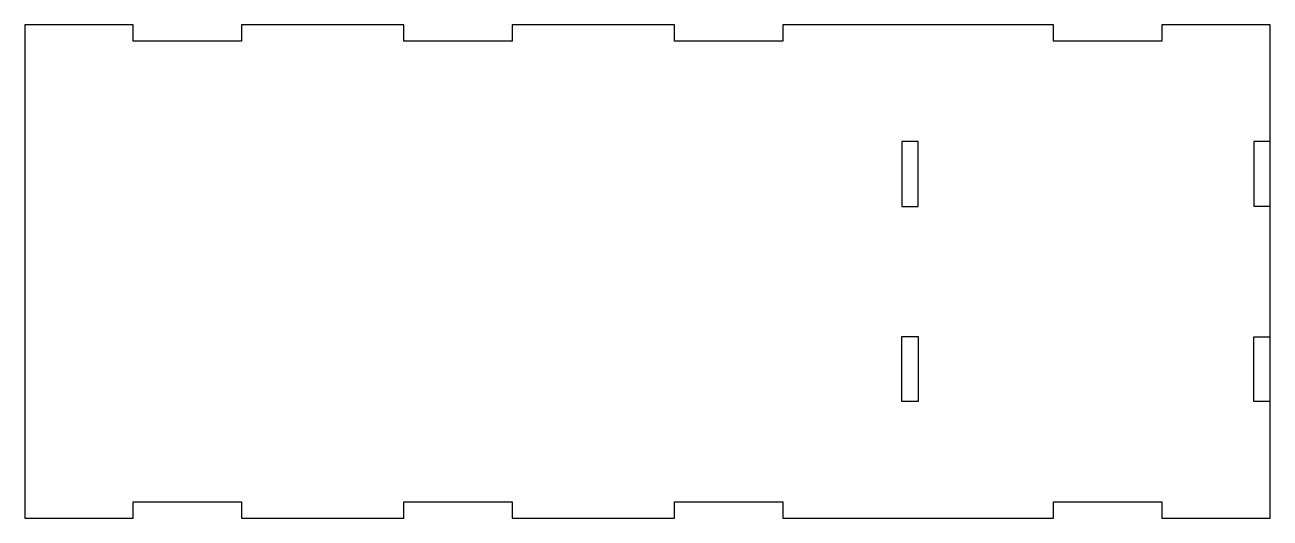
# Model space of a CAD drawing. Header units: millimetres. Extents: x -230 to 0, y -91 to 0.
import ezdxf

# ---------------------------------------------------------------- set-up
doc = ezdxf.new("R2010")
doc.units = ezdxf.units.MM
doc.layers.get('0').update_dxf_attribs({"linetype": 'CONTINUOUS'})

msp = doc.modelspace()

# ---------------------------------------------------------------- linework, layer by layer
for p, q in [((0, -21.5), (-3, -21.5)), ((-3, -21.5), (-3, -33.46)), ((-3, -33.46), (0, -33.46)), ((-3, -69.5), (-3, -57.53)), ((-3, -57.53), (0, -57.53)), ((0, -69.5), (-3, -69.5))]:
    msp.add_line(p, q)
for points in [[(-160.02, -3), (-160.02, 0), (-190.02, 0), (-190.02, -3), (-210.02, -3), (-210.02, 0), (-230, 0), (-230, -91), (-210.02, -91), (-210.02, -88), (-190.02, -88), (-190.02, -91), (-160.02, -91), (-160.02, -88), (-140.02, -88), (-140.02, -91), (-110.02, -91), (-110.02, -88), (-90.02, -88), (-90.02, -91), (-40, -91), (-40, -88), (-20, -88), (-20, -91), (0, -91), (0, 0), (-20, 0), (-20, -3), (-40, -3), (-40, 0), (-90.02, 0), (-90.02, -3), (-110.02, -3), (-110.02, 0), (-140.02, 0), (-140.02, -3)], [(-65, -21.5), (-68, -21.5), (-68, -33.5), (-65, -33.5)], [(-65, -69.5), (-68, -69.5), (-68, -57.5), (-65, -57.5)]]:
    msp.add_lwpolyline(points, close=True)

doc.saveas('drawing.dxf')
